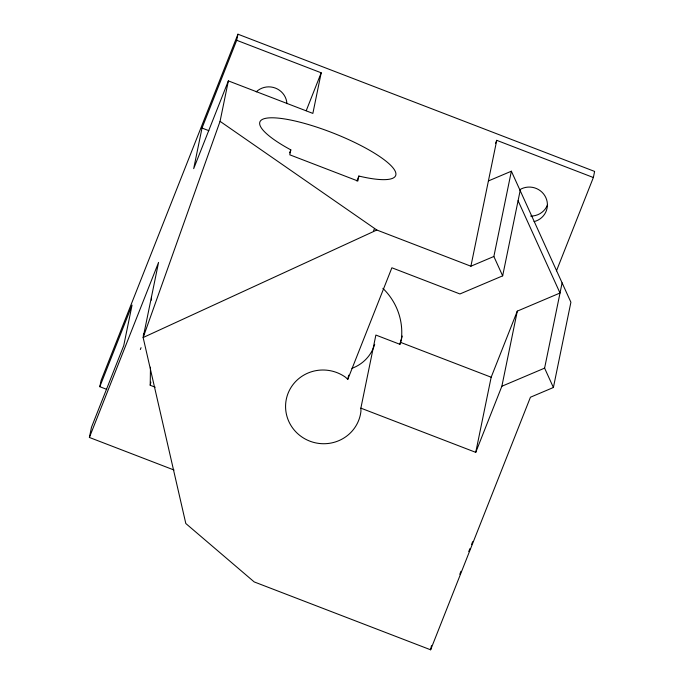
<?xml version="1.0" encoding="UTF-8"?>
<svg xmlns="http://www.w3.org/2000/svg" width="684" height="684" viewBox="0 0 684 684"><rect width="100%" height="100%" fill="white"/><g stroke="black" fill="none" stroke-linecap="round" stroke-linejoin="round"><path stroke-width="1.03" d="M155.191 387.195L150.215 385.28L150.471 367.188M151.429 300.122L151.48 296.924M174.027 470.019L89.39 437.452L91.476 427.303L123.718 345.702L132.055 305.098L99.813 386.699L106.772 389.376M99.813 386.699L101.061 380.612L237.947 34.2L594.61 171.428L593.361 177.515L556.477 270.847M236.698 40.288L202.019 128.053L193.683 168.657L228.362 80.892L312.862 113.407L321.198 72.803L236.698 40.288L237.947 34.2M150.215 385.28L150.856 382.142M488.402 180.944L511.367 171.214L570.901 302.234L553.399 387.503L530.433 397.233L430.629 649.8L254.191 581.913L185.809 523.508L143.144 337.528L220.06 121.333L228.362 80.892M290.811 149.864L289.794 154.815L357.852 180.995L358.861 176.044A72.974 16.544 21.6 0 0 382.065 158.201A72.974 16.544 21.6 0 0 277.798 118.084A72.974 16.544 21.6 0 0 290.811 149.864L289.64 152.831M382.886 288.349A63.065 61.372 11.6 0 1 401.431 338.828L400.14 344.394L375.875 335.057L360.87 408.143L360.955 411.118A37.842 36.825 11.6 0 1 312.947 442.197A37.842 36.825 11.6 0 1 289.392 390.359A37.842 36.825 11.6 0 1 345.574 377.277L347.788 379.355L348.643 375.174M220.06 121.333L376.833 230.021L470.9 266.213L496.738 140.34L593.361 177.515M347.788 379.355L391.881 267.777L459.93 293.958L502.663 275.849L493.865 256.483L511.367 171.214M502.663 275.849L520.165 190.579M430.629 649.8L431.484 645.645M360.87 408.143L475.748 452.346L491.172 377.226L517.292 311.126L560.016 293.017L518.087 200.737M475.748 452.346L501.868 386.246L517.292 311.126M553.399 387.503L544.601 368.137L562.103 282.868M89.39 437.452L158.56 262.417L143.144 337.528L376.833 230.021M143.247 335.305L143.973 333.476M140.331 349.515L141.058 347.686M306.227 110.688L321.198 72.803M356.911 180.995L358.861 176.044M373.635 230.67L374.276 229.037M495.584 143.255L496.738 140.34M459.793 574.252L460.965 571.294M468.762 551.561L469.934 548.602M471.49 544.652L472.661 541.694M470.9 266.213L493.865 256.483M501.868 386.246L544.601 368.137M202.019 128.053L208.859 130.678M400.559 342.368L491.172 377.226M402.252 336.058A63.065 61.372 11.6 0 1 399.678 344.232M374.695 344.334A37.842 36.825 11.6 0 1 351.927 368.334M547.465 204.995A18.015 17.536 11.6 0 1 530.664 216.084M519.609 189.801A18.015 17.536 11.6 0 1 545.858 197.65A18.015 17.536 11.6 0 1 534.067 221.625M256.226 91.861A18.015 17.536 11.6 0 1 275.404 88.091A18.015 17.536 11.6 0 1 286.929 103.669"/></g></svg>
